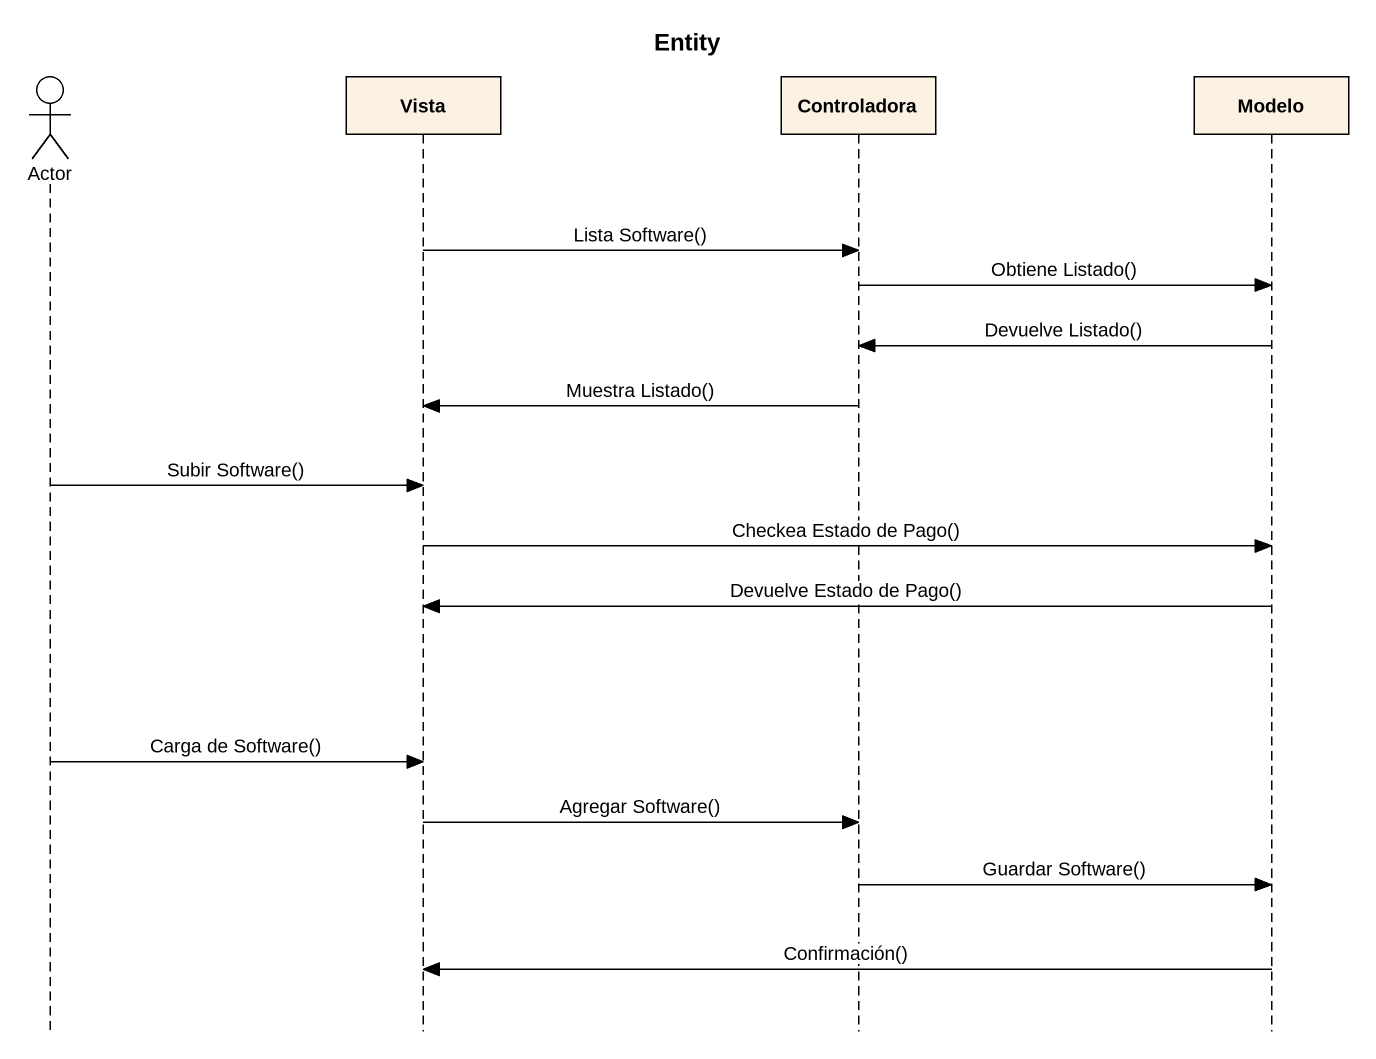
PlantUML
@startuml
title Entity
hide footbox
actor "Actor" as Actor_
participant Vista
participant Controladora
participant Modelo

Vista -> Controladora : Lista Software()
Controladora -> Modelo : Obtiene Listado()
Modelo -> Controladora : Devuelve Listado()
Controladora -> Vista : Muestra Listado()
Actor_ -> Vista : Subir Software()
Vista -> Modelo : Checkea Estado de Pago()
Modelo -> Vista : Devuelve Estado de Pago()
Actor_ -> Vista : Carga de Software()
Vista -> Controladora : Agregar Software()
Controladora -> Modelo : Guardar Software()
Modelo -> Vista : Confirmación()
@enduml
